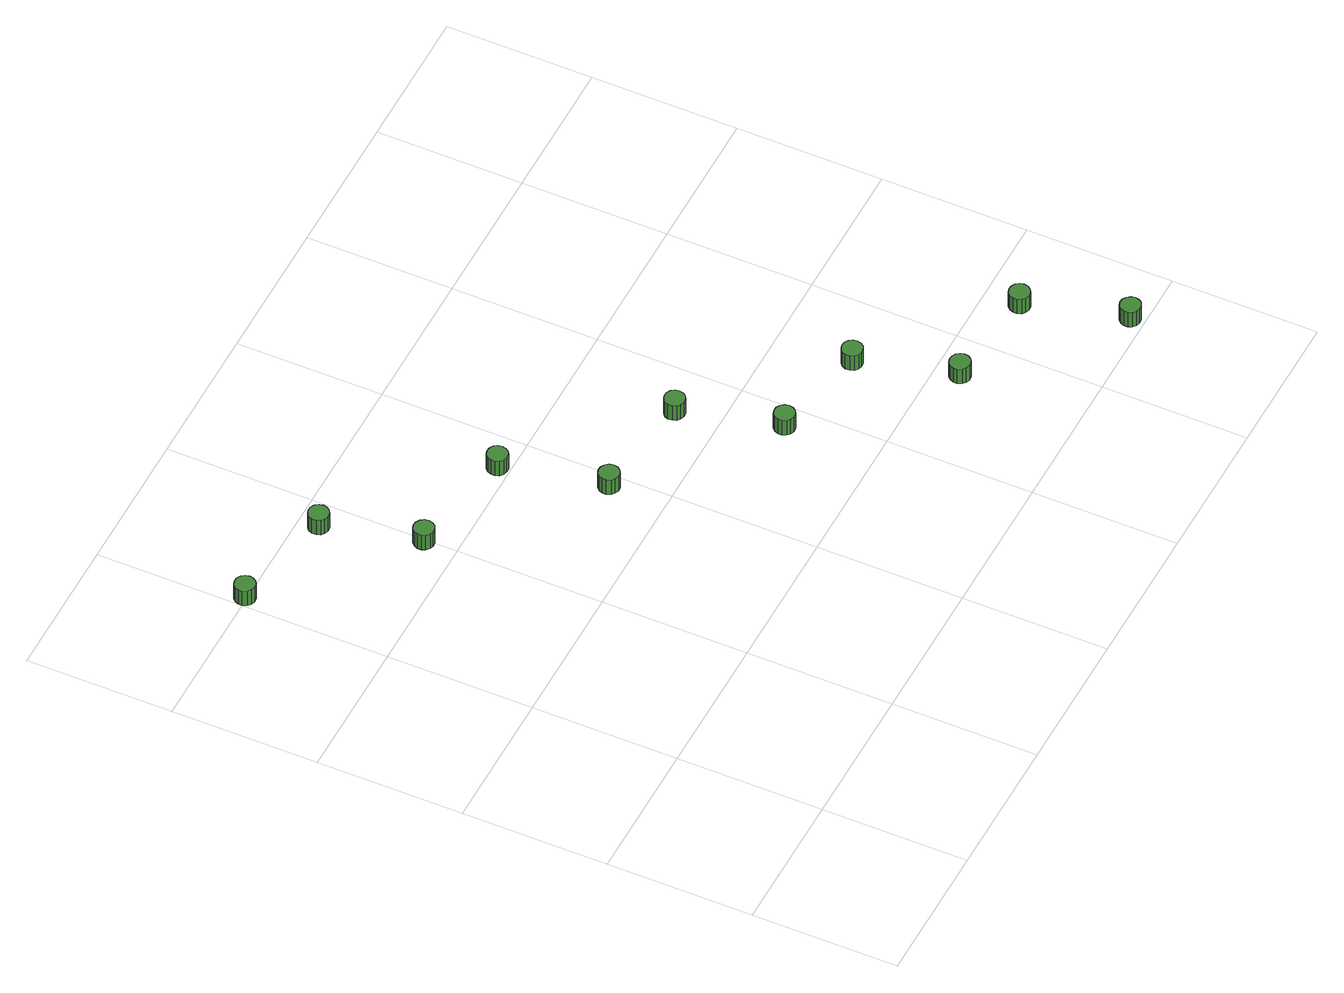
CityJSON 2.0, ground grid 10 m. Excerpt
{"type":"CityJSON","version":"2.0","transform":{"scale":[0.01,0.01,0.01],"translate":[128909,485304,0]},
"CityObjects":{
"tree1":{"type":"SolitaryVegetationObject","attributes":{"function":"something"},"geometry":[{"type":"MultiSurface","lod":"1","boundaries":[[[0,1,2,3,4,5,6,7,8,9,10,11,12,13,14]],[[15,16,17,18,19,20,21,22,23,24,25,26,27,28,29]],[[0,29,28,1]],[[1,28,27,2]],[[2,27,26,3]],[[3,26,25,4]],[[4,25,24,5]],[[5,24,23,6]],[[6,23,22,7]],[[7,22,21,8]],[[8,21,20,9]],[[9,20,19,10]],[[10,19,18,11]],[[11,18,17,12]],[[12,17,16,13]],[[13,16,15,14]],[[14,15,29,0]]]}]},
"tree2":{"type":"SolitaryVegetationObject","attributes":{"function":"something"},"geometry":[{"type":"MultiSurface","lod":"1","boundaries":[[[30,31,32,33,34,35,36,37,38,39,40,41,42,43,44]],[[45,46,47,48,49,50,51,52,53,54,55,56,57,58,59]],[[30,59,58,31]],[[31,58,57,32]],[[32,57,56,33]],[[33,56,55,34]],[[34,55,54,35]],[[35,54,53,36]],[[36,53,52,37]],[[37,52,51,38]],[[38,51,50,39]],[[39,50,49,40]],[[40,49,48,41]],[[41,48,47,42]],[[42,47,46,43]],[[43,46,45,44]],[[44,45,59,30]]]}]},
"tree3":{"type":"SolitaryVegetationObject","attributes":{"function":"something"},"geometry":[{"type":"MultiSurface","lod":"1","boundaries":[[[60,61,62,63,64,65,66,67,68,69,70,71,72,73,74]],[[75,76,77,78,79,80,81,82,83,84,85,86,87,88,89]],[[60,89,88,61]],[[61,88,87,62]],[[62,87,86,63]],[[63,86,85,64]],[[64,85,84,65]],[[65,84,83,66]],[[66,83,82,67]],[[67,82,81,68]],[[68,81,80,69]],[[69,80,79,70]],[[70,79,78,71]],[[71,78,77,72]],[[72,77,76,73]],[[73,76,75,74]],[[74,75,89,60]]]}]},
"tree4":{"type":"SolitaryVegetationObject","attributes":{"function":"something"},"geometry":[{"type":"MultiSurface","lod":"1","boundaries":[[[90,91,92,93,94,95,96,97,98,99,100,101,102,103,104]],[[105,106,107,108,109,110,111,112,113,114,115,116,117,118,119]],[[90,119,118,91]],[[91,118,117,92]],[[92,117,116,93]],[[93,116,115,94]],[[94,115,114,95]],[[95,114,113,96]],[[96,113,112,97]],[[97,112,111,98]],[[98,111,110,99]],[[99,110,109,100]],[[100,109,108,101]],[[101,108,107,102]],[[102,107,106,103]],[[103,106,105,104]],[[104,105,119,90]]]}]},
"tree5":{"type":"SolitaryVegetationObject","attributes":{"function":"something"},"geometry":[{"type":"MultiSurface","lod":"1","boundaries":[[[120,121,122,123,124,125,126,127,128,129,130,131,132,133,134]],[[135,136,137,138,139,140,141,142,143,144,145,146,147,148,149]],[[120,149,148,121]],[[121,148,147,122]],[[122,147,146,123]],[[123,146,145,124]],[[124,145,144,125]],[[125,144,143,126]],[[126,143,142,127]],[[127,142,141,128]],[[128,141,140,129]],[[129,140,139,130]],[[130,139,138,131]],[[131,138,137,132]],[[132,137,136,133]],[[133,136,135,134]],[[134,135,149,120]]]}]},
"tree6":{"type":"SolitaryVegetationObject","attributes":{"function":"something"},"geometry":[{"type":"MultiSurface","lod":"1","boundaries":[[[150,151,152,153,154,155,156,157,158,159,160,161,162,163,164]],[[165,166,167,168,169,170,171,172,173,174,175,176,177,178,179]],[[150,179,178,151]],[[151,178,177,152]],[[152,177,176,153]],[[153,176,175,154]],[[154,175,174,155]],[[155,174,173,156]],[[156,173,172,157]],[[157,172,171,158]],[[158,171,170,159]],[[159,170,169,160]],[[160,169,168,161]],[[161,168,167,162]],[[162,167,166,163]],[[163,166,165,164]],[[164,165,179,150]]]}]},
"tree7":{"type":"SolitaryVegetationObject","attributes":{"function":"something"},"geometry":[{"type":"MultiSurface","lod":"1","boundaries":[[[180,181,182,183,184,185,186,187,188,189,190,191,192,193,194]],[[195,196,197,198,199,200,201,202,203,204,205,206,207,208,209]],[[180,209,208,181]],[[181,208,207,182]],[[182,207,206,183]],[[183,206,205,184]],[[184,205,204,185]],[[185,204,203,186]],[[186,203,202,187]],[[187,202,201,188]],[[188,201,200,189]],[[189,200,199,190]],[[190,199,198,191]],[[191,198,197,192]],[[192,197,196,193]],[[193,196,195,194]],[[194,195,209,180]]]}]},
"tree8":{"type":"SolitaryVegetationObject","attributes":{"function":"something"},"geometry":[{"type":"MultiSurface","lod":"1","boundaries":[[[210,211,212,213,214,215,216,217,218,219,220,221,222,223,224]],[[225,226,227,228,229,230,231,232,233,234,235,236,237,238,239]],[[210,239,238,211]],[[211,238,237,212]],[[212,237,236,213]],[[213,236,235,214]],[[214,235,234,215]],[[215,234,233,216]],[[216,233,232,217]],[[217,232,231,218]],[[218,231,230,219]],[[219,230,229,220]],[[220,229,228,221]],[[221,228,227,222]],[[222,227,226,223]],[[223,226,225,224]],[[224,225,239,210]]]}]},
"tree9":{"type":"SolitaryVegetationObject","attributes":{"function":"something"},"geometry":[{"type":"MultiSurface","lod":"1","boundaries":[[[240,241,242,243,244,245,246,247,248,249,250,251,252,253,254]],[[255,256,257,258,259,260,261,262,263,264,265,266,267,268,269]],[[240,269,268,241]],[[241,268,267,242]],[[242,267,266,243]],[[243,266,265,244]],[[244,265,264,245]],[[245,264,263,246]],[[246,263,262,247]],[[247,262,261,248]],[[248,261,260,249]],[[249,260,259,250]],[[250,259,258,251]],[[251,258,257,252]],[[252,257,256,253]],[[253,256,255,254]],[[254,255,269,240]]]}]},
"tree10":{"type":"SolitaryVegetationObject","attributes":{"function":"something"},"geometry":[{"type":"MultiSurface","lod":"1","boundaries":[[[270,271,272,273,274,275,276,277,278,279,280,281,282,283,284]],[[285,286,287,288,289,290,291,292,293,294,295,296,297,298,299]],[[270,299,298,271]],[[271,298,297,272]],[[272,297,296,273]],[[273,296,295,274]],[[274,295,294,275]],[[275,294,293,276]],[[276,293,292,277]],[[277,292,291,278]],[[278,291,290,279]],[[279,290,289,280]],[[280,289,288,281]],[[281,288,287,282]],[[282,287,286,283]],[[283,286,285,284]],[[284,285,299,270]]]}]},
"tree11":{"type":"SolitaryVegetationObject","attributes":{"function":"something"},"geometry":[{"type":"MultiSurface","lod":"1","boundaries":[[[300,301,302,303,304,305,306,307,308,309,310,311,312,313,314]],[[315,316,317,318,319,320,321,322,323,324,325,326,327,328,329]],[[300,329,328,301]],[[301,328,327,302]],[[302,327,326,303]],[[303,326,325,304]],[[304,325,324,305]],[[305,324,323,306]],[[306,323,322,307]],[[307,322,321,308]],[[308,321,320,309]],[[309,320,319,310]],[[310,319,318,311]],[[311,318,317,312]],[[312,317,316,313]],[[313,316,315,314]],[[314,315,329,300]]]}]}
},
"vertices":[
[140,4013,174],[134,4041,174],[117,4064,174],[92,4079,174],[64,4082,174],[36,4073,174],[15,4053,174],[3,4027,174],[3,3998,174],[15,3972,174],[36,3953,174],[64,3944,174],[92,3947,174],[117,3961,174],[134,3985,174],[134,3985,45],[117,3961,45],[92,3947,45],[64,3944,45],[36,3953,45],[15,3972,45],[3,3998,45],[3,4027,45],[15,4053,45],[36,4073,45],[64,4082,45],[92,4079,45],[117,4064,45],[134,4041,45],[140,4013,45],
[1049,3218,176],[1043,3246,176],[1026,3269,176],[1001,3284,176],[972,3287,176],[945,3278,176],[924,3259,176],[912,3232,176],[912,3204,176],[924,3177,176],[945,3158,176],[972,3149,176],[1001,3152,176],[1026,3166,176],[1043,3190,176],[1043,3190,47],[1026,3166,47],[1001,3152,47],[972,3149,47],[945,3158,47],[924,3177,47],[912,3204,47],[912,3232,47],[924,3259,47],[945,3278,47],[972,3287,47],[1001,3284,47],[1026,3269,47],[1043,3246,47],[1049,3218,47],
[862,3853,199],[856,3881,199],[839,3905,199],[814,3919,199],[785,3922,199],[758,3913,199],[736,3894,199],[725,3868,199],[725,3839,199],[736,3812,199],[758,3793,199],[785,3784,199],[814,3787,199],[839,3802,199],[856,3825,199],[856,3825,70],[839,3802,70],[814,3787,70],[785,3784,70],[758,3793,70],[736,3812,70],[725,3839,70],[725,3868,70],[736,3894,70],[758,3913,70],[785,3922,70],[814,3919,70],[839,3905,70],[856,3881,70],[862,3853,70],
[1978,2390,171],[1972,2418,171],[1955,2441,171],[1930,2456,171],[1901,2459,171],[1874,2450,171],[1853,2430,171],[1841,2404,171],[1841,2375,171],[1853,2349,171],[1874,2330,171],[1901,2321,171],[1930,2324,171],[1955,2338,171],[1972,2361,171],[1972,2361,42],[1955,2338,42],[1930,2324,42],[1901,2321,42],[1874,2330,42],[1853,2349,42],[1841,2375,42],[1841,2404,42],[1853,2430,42],[1874,2450,42],[1901,2459,42],[1930,2456,42],[1955,2441,42],[1972,2418,42],[1978,2390,42],
[1791,3069,206],[1785,3098,206],[1768,3121,206],[1743,3135,206],[1714,3138,206],[1687,3129,206],[1665,3110,206],[1654,3084,206],[1654,3055,206],[1665,3029,206],[1687,3009,206],[1714,3000,206],[1743,3003,206],[1768,3018,206],[1785,3041,206],[1785,3041,77],[1768,3018,77],[1743,3003,77],[1714,3000,77],[1687,3009,77],[1665,3029,77],[1654,3055,77],[1654,3084,77],[1665,3110,77],[1687,3129,77],[1714,3138,77],[1743,3135,77],[1768,3121,77],[1785,3098,77],[1791,3069,77],
[2700,2286,200],[2694,2314,200],[2677,2337,200],[2652,2352,200],[2623,2355,200],[2596,2346,200],[2574,2326,200],[2563,2300,200],[2563,2271,200],[2574,2245,200],[2596,2226,200],[2623,2217,200],[2652,2220,200],[2677,2234,200],[2694,2258,200],[2694,2258,71],[2677,2234,71],[2652,2220,71],[2623,2217,71],[2596,2226,71],[2574,2245,71],[2563,2271,71],[2563,2300,71],[2574,2326,71],[2596,2346,71],[2623,2355,71],[2652,2352,71],[2677,2337,71],[2694,2314,71],[2700,2286,71],
[2907,1628,172],[2901,1656,172],[2884,1680,172],[2859,1694,172],[2831,1697,172],[2803,1688,172],[2782,1669,172],[2770,1643,172],[2770,1614,172],[2782,1587,172],[2803,1568,172],[2831,1559,172],[2859,1562,172],[2884,1577,172],[2901,1600,172],[2901,1600,43],[2884,1577,43],[2859,1562,43],[2831,1559,43],[2803,1568,43],[2782,1587,43],[2770,1614,43],[2770,1643,43],[2782,1669,43],[2803,1688,43],[2831,1697,43],[2859,1694,43],[2884,1680,43],[2901,1656,43],[2907,1628,43],
[3567,1480,195],[3561,1508,195],[3544,1531,195],[3520,1546,195],[3491,1549,195],[3463,1540,195],[3442,1521,195],[3430,1494,195],[3430,1466,195],[3442,1439,195],[3463,1420,195],[3491,1411,195],[3520,1414,195],[3544,1428,195],[3561,1452,195],[3561,1452,66],[3544,1428,66],[3520,1414,66],[3491,1411,66],[3463,1420,66],[3442,1439,66],[3430,1466,66],[3430,1494,66],[3442,1521,66],[3463,1540,66],[3491,1549,66],[3520,1546,66],[3544,1531,66],[3561,1508,66],[3567,1480,66],
[3768,834,180],[3762,862,180],[3745,885,180],[3720,899,180],[3692,902,180],[3664,894,180],[3643,874,180],[3631,848,180],[3631,819,180],[3643,793,180],[3664,774,180],[3692,765,180],[3720,768,180],[3745,782,180],[3762,805,180],[3762,805,51],[3745,782,51],[3720,768,51],[3692,765,51],[3664,774,51],[3643,793,51],[3631,819,51],[3631,848,51],[3643,874,51],[3664,894,51],[3692,902,51],[3720,899,51],[3745,885,51],[3762,862,51],[3768,834,51],
[4449,752,199],[4443,780,199],[4426,804,199],[4401,818,199],[4373,821,199],[4345,812,199],[4324,793,199],[4312,767,199],[4312,738,199],[4324,711,199],[4345,692,199],[4373,683,199],[4401,686,199],[4426,701,199],[4443,724,199],[4443,724,70],[4426,701,70],[4401,686,70],[4373,683,70],[4345,692,70],[4324,711,70],[4312,738,70],[4312,767,70],[4324,793,70],[4345,812,70],[4373,821,70],[4401,818,70],[4426,804,70],[4443,780,70],[4449,752,70],
[4671,94,170],[4665,123,170],[4648,146,170],[4623,160,170],[4594,163,170],[4567,154,170],[4545,135,170],[4534,109,170],[4534,80,170],[4545,54,170],[4567,34,170],[4594,26,170],[4623,29,170],[4648,43,170],[4665,66,170],[4665,66,42],[4648,43,42],[4623,29,42],[4594,26,42],[4567,34,42],[4545,54,42],[4534,80,42],[4534,109,42],[4545,135,42],[4567,154,42],[4594,163,42],[4623,160,42],[4648,146,42],[4665,123,42],[4671,94,42]
]}
